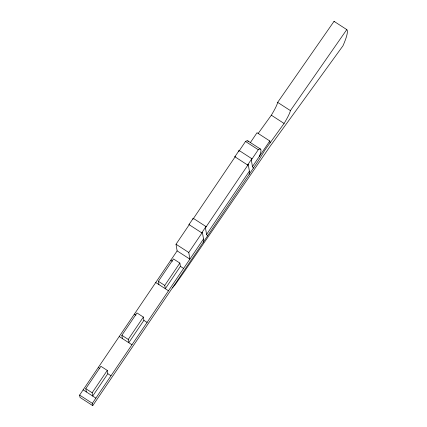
<?xml version="1.0" encoding="UTF-8"?>
<svg xmlns="http://www.w3.org/2000/svg" width="427" height="427" viewBox="0 0 427 427"><rect width="100%" height="100%" fill="white"/><g stroke="black" fill="none" stroke-linecap="round" stroke-linejoin="round"><path stroke-width="0.64" d="M203.305 242.173L203.514 238.981L202.398 232.336L201.741 232.838L188.996 224.586L193.244 218.304L205.99 226.561L205.456 227.81L206.572 234.46L207.554 235.896M249.176 174.344L249.384 171.152L248.274 164.502L247.617 165.009L234.871 156.757L239.115 150.475L251.861 158.732L251.332 159.981L252.442 166.631L253.424 168.067M192.892 219.142L193.244 218.304M239.115 150.475L238.586 151.729L245.525 141.465A39.85 5.37 -57.1 0 1 248.204 141.647M258.132 133.518L271.332 115.205A18.313 2.466 -57.1 0 0 277.657 102.363L334.037 21.35L346.783 29.607L290.403 110.614A18.313 2.466 -57.1 0 1 284.078 123.462L264.724 150.309A37.336 5.033 -57.1 0 1 255.213 165.42L92.75 405.65L80.004 397.393L79.619 395.082L177.13 250.889L176.02 244.239L189.657 224.079L188.996 224.586M193.084 219.008L235.528 156.25L234.871 156.757M250.355 142.618L257.043 132.722L269.789 140.979L270.104 142.848M86.329 391.933L85.779 388.65L100.895 366.291L107.268 370.417L107.817 373.705L92.702 396.064L92.147 392.776L107.268 370.417M122.405 338.584L121.855 335.296L136.976 312.943L143.349 317.069L143.899 320.357L128.778 342.71L128.228 339.428L143.349 317.069M158.924 284.59L158.374 281.302L173.49 258.949L179.863 263.075L180.413 266.363L165.297 288.716L164.747 285.428L179.863 263.075M201.741 232.838L205.99 226.561M247.617 165.009L251.861 158.732M177.13 250.889L189.876 259.141L188.766 252.496L202.398 232.336M205.456 227.81L248.274 164.502M251.332 159.981L258.271 149.717L245.525 141.465M92.75 405.65L92.36 403.334L203.514 238.981M206.572 234.46L249.384 171.152M252.442 166.631L269.789 140.979M172.391 287.889L175.273 284.553L185.051 270.585L269.939 146.546L342.966 45.817A67.824 9.143 -57.1 0 0 346.783 29.607M277.657 102.363L290.403 110.614M271.332 115.205L284.078 123.462M247.777 140.862L260.518 149.114M176.02 244.239L188.766 252.496M170.853 260.171L172.449 261.201M180.413 266.363L183.599 268.423M158.374 281.302L164.747 285.428M155.738 282.525L168.484 290.782M134.34 314.165L135.93 315.195M143.899 320.357L147.085 322.417M121.855 335.296L128.228 339.428M119.218 336.519L131.964 344.776M98.258 367.514L99.854 368.544M107.817 373.705L111.004 375.771M85.779 388.65L92.147 392.776M83.142 389.872L95.883 398.124M79.619 395.082L92.36 403.334M334.037 21.35A67.824 9.143 -57.1 0 1 334.352 21.798M258.271 149.717A39.85 5.37 -57.1 0 1 259.381 156.367"/></g></svg>
